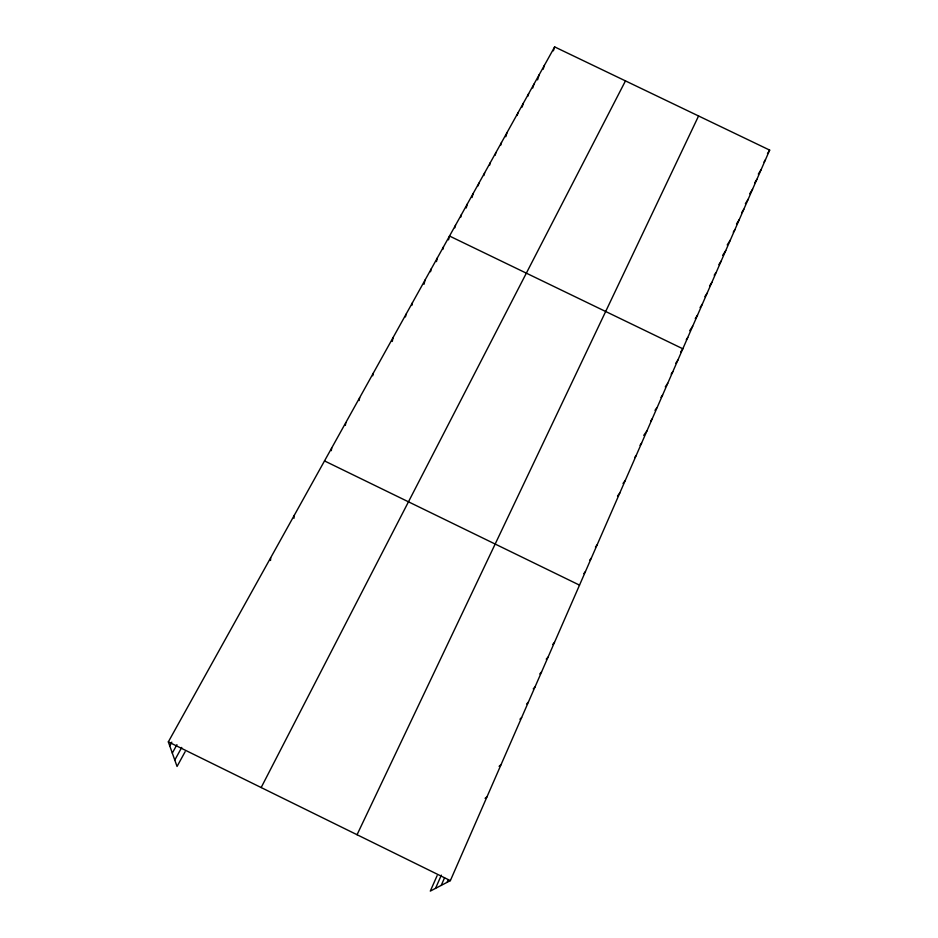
<?xml version="1.0" encoding="UTF-8"?>
<svg xmlns="http://www.w3.org/2000/svg" width="938" height="938" viewBox="0 0 938 938"><rect width="100%" height="100%" fill="white"/><g stroke="black" fill="none" stroke-linecap="round" stroke-linejoin="round"><path stroke-width="1.41" d="M270.543 560.455L270.648 557.829M293.969 518.268L294.215 515.431M331.29 450.674L331.677 448.024M345.348 425.371L345.794 422.628M359.125 400.549L359.641 397.724M372.738 375.798L373.218 373.289M392.26 341.444L393.104 337.516M405.451 316.903L406.06 314.218M411.805 305.46L412.439 302.74M424.011 284.273L425.031 280.087M430.53 271.739L431.234 268.925M436.44 261.596L437.389 257.856M442.83 249.414L443.475 246.893M448.516 239.847L449.513 236.036L682.829 348.784L680.625 352.031M454.813 227.84L455.505 225.272M460.734 217.194L461.426 214.603M466.233 207.955L467.312 204.027M472.037 197.519L473.127 193.545M478.157 185.83L478.908 183.168M483.856 175.558L484.629 172.873M489.519 165.381L490.293 162.673M495.123 155.286L495.921 152.554M500.681 145.284L501.49 142.529M505.781 136.749L507.012 132.598M517.166 115.48L517.917 112.982M522.149 107.073L523.298 103.297M527.86 96.227L528.633 93.694M532.737 88.008L533.933 84.174M537.568 79.871L539.174 74.735M543.149 69.26L544.38 65.379M553.385 50.816L554.651 46.9L769.664 150.103L450.357 880.63L430.296 891.1L437.12 875.646M447.109 882.318L448.247 879.727M441.223 885.402L444.542 877.839M435.513 888.38L441.352 875.131M357.05 834.726L698.576 115.984M261.163 787.545L625.47 80.891M174.785 760.061L181.738 747.422M185.149 751.678L177.048 766.452L168.336 741.876L554.651 46.9M172.311 753.073L176.942 744.666M169.743 745.862L171.795 742.157M767.495 153.609L769.664 150.103M764.001 162.086L765.443 159.765M758.314 174.105L761.175 169.52M754.75 182.758L756.884 179.346M749.72 193.779L752.557 189.253M745.358 203.734L748.184 199.255M741.665 212.668L743.775 209.338M736.529 223.901L739.332 219.504M733.282 232.214L734.853 229.763M727.208 244.97L730.327 240.116M722.659 255.359L725.766 250.552M718.848 264.657L721.158 261.081M714.217 275.233L715.753 272.876M709.55 285.914L711.836 282.42M704.837 296.689L707.1 293.231M700.076 307.558L702.339 304.147M695.281 318.533L697.52 315.156M689.7 330.704L692.666 326.26M686.299 339.662L687.765 337.469M675.653 363.405L677.834 360.192M671.151 374.121L672.804 371.706M665.265 386.902L667.715 383.337M660.962 397.407L662.591 395.074M654.994 410.363L656.612 408.065M650.597 421.139L652.191 418.864M643.749 435.384L646.915 430.941M640.021 445.304L641.592 443.111M634.663 457.556L636.222 455.411M623.02 483.457L625.318 480.362M617.521 496.05L619.784 493.013M595.431 547.03L597.107 544.884M589.639 560.256L591.303 558.169M583.799 573.622L585.441 571.582M552.634 644.523L554.464 642.448M546.233 659.144L548.038 657.151M539.772 673.93L541.543 672.007M533.241 688.867L534.977 687.026M526.64 703.957L528.34 702.21M519.957 719.223L521.634 717.558M499.11 766.334L501.08 764.599M485.11 798.332L486.986 796.831M324.513 460.921L579.52 585.136M168.336 741.876L450.357 880.63"/></g></svg>
